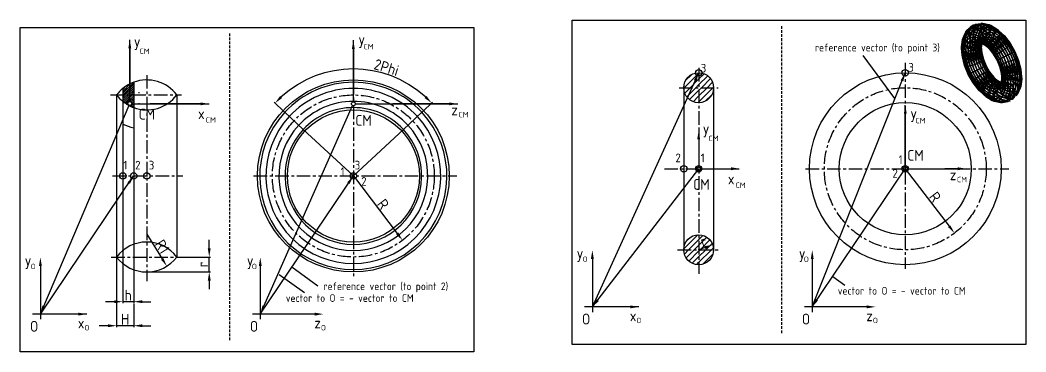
# Model space of a CAD drawing. Extents: x -2449 to 336, y 12 to 1145.
# Drawn here: x -2445 to -1514, y 838 to 1145 of the extents above; entities that cross this region are included whole.
import ezdxf

# ---------------------------------------------------------------- set-up
doc = ezdxf.new("R2010")
doc.units = 0
doc.header["$LTSCALE"] = 10
doc.linetypes.add('CENTER', pattern=[2, 1.25, -0.25, 0.25, -0.25])
doc.linetypes.add('HIDDEN', pattern=[0.375, 0.25, -0.125])
doc.layers.get('0').update_dxf_attribs({"linetype": 'CONTINUOUS'})
doc.layers.get('DEFPOINTS').update_dxf_attribs({"linetype": 'CONTINUOUS'})
for name, color, linetype in [('KOTE', 252, 'CONTINUOUS'), ('POZICIJA', 7, 'CONTINUOUS'), ('SIM', 252, 'CENTER'), ('SKRIVENO', 252, 'HIDDEN'), ('SRAF', 252, 'CONTINUOUS')]:
    doc.layers.add(name, color=color, linetype=linetype)
doc.styles.get("Standard").update_dxf_attribs({"font": 'isocp.shx'})
doc.dimstyles.new('ISO-25', dxfattribs={"dimtxt": 2.5, "dimasz": 2.5, "dimexe": 1.25, "dimexo": 0.625, "dimtad": 1, "dimtih": 1, "dimdec": 4, "dimtxsty": 'STANDARD', "dimcen": 2.5, "dimazin": 3, "dimtfac": 1, "dimtdec": 4, "dimtmove": 0, "dimatfit": 3, "dimtvp": 1, "dimtolj": 1, "dimtzin": 0})

# ---------------------------------------------------------------- blocks, each defined once
blk = doc.blocks.new('*D127')
at = {"color": 0, "linetype": 'BYBLOCK'}
blk.add_line((-1964.86, 1017.28), (-1924.22, 964.12), dxfattribs=at)
blk.add_solid([(-1923.16, 964.93), (-1925.28, 963.31), (-1919.36, 957.76)], dxfattribs=at)
at = {"layer": 'DEFPOINTS', "color": 0, "linetype": 'BYBLOCK'}
for p in [(-1964.86, 1017.28), (-1919.36, 957.76)]:
    blk.add_point(p, dxfattribs=at)
at = {"color": 7, "linetype": 'BYBLOCK', "insert": (-1937.34, 991.17), "char_height": 10, "attachment_point": 5, "rotation": 307.39653}
blk.add_mtext('\\A1;R', dxfattribs=at)
blk = doc.blocks.new('*D129')
at = {"color": 0, "linetype": 'BYBLOCK'}
for p, q in [((-2200.54, 1060.5), (-2210.06, 1069.35)), ((-2072.76, 1060.5), (-2063.25, 1069.35))]:
    blk.add_line(p, q, dxfattribs=at)
blk.add_arc((-2136.65, 1001.09), 98.98, 47.54908, 132.45092, dxfattribs=at)
for points in [[(-2202.53, 1073.18), (-2204.4, 1075.08), (-2209.14, 1068.49)], [(-2068.9, 1075.08), (-2070.78, 1073.18), (-2064.16, 1068.49)]]:
    blk.add_solid(points, dxfattribs=at)
at = {"layer": 'DEFPOINTS', "color": 0, "linetype": 'BYBLOCK'}
for p in [(-2163.43, 1096.39), (-2200.09, 1060.07), (-2073.22, 1060.07), (-2136.65, 1001.09)]:
    blk.add_point(p, dxfattribs=at)
at = {"color": 7, "linetype": 'BYBLOCK', "insert": (-2105.99, 1101.5), "char_height": 10, "attachment_point": 5, "rotation": 343.01477}
blk.add_mtext('\\A1;2Phi', dxfattribs=at)
blk = doc.blocks.new('*D137')
at = {"color": 0, "linetype": 'BYBLOCK'}
blk.add_line((-2480.24, 1007.57), (-2439.59, 954.4), dxfattribs=at)
blk.add_solid([(-2438.53, 955.21), (-2440.65, 953.59), (-2434.73, 948.05)], dxfattribs=at)
at = {"layer": 'DEFPOINTS', "color": 0, "linetype": 'BYBLOCK'}
for p in [(-2480.24, 1007.57), (-2434.73, 948.05)]:
    blk.add_point(p, dxfattribs=at)
at = {"color": 7, "linetype": 'BYBLOCK', "insert": (-2452.72, 981.45), "char_height": 10, "attachment_point": 5, "rotation": 307.39653}
blk.add_mtext('\\A1;R', dxfattribs=at)
blk = doc.blocks.new('*D125')
at = {"color": 0, "linetype": 'BYBLOCK'}
blk.add_line((-2671.47, 953.81), (-2657.12, 930.94), dxfattribs=at)
blk.add_solid([(-2655.99, 931.65), (-2658.25, 930.23), (-2652.87, 924.16)], dxfattribs=at)
at = {"layer": 'DEFPOINTS', "color": 0, "linetype": 'BYBLOCK'}
for p in [(-2671.47, 953.81), (-2652.87, 924.16)]:
    blk.add_point(p, dxfattribs=at)
at = {"color": 7, "linetype": 'BYBLOCK', "insert": (-2657.09, 942.18), "char_height": 10, "attachment_point": 5, "rotation": 302.10856}
blk.add_mtext('\\A1;R1', dxfattribs=at)
blk = doc.blocks.new('*D123')
at = {"color": 0, "linetype": 'BYBLOCK'}
for p, q in [((-2613.59, 940.65), (-2613.59, 948.65)), ((-2642.97, 932.65), (-2612.34, 932.65)), ((-2613.59, 918.81), (-2613.59, 932.65)), ((-2670.85, 918.81), (-2612.34, 918.81)), ((-2613.59, 910.81), (-2613.59, 902.81))]:
    blk.add_line(p, q, dxfattribs=at)
for points in [[(-2614.93, 940.65), (-2612.26, 940.65), (-2613.59, 932.65)], [(-2614.93, 910.81), (-2612.26, 910.81), (-2613.59, 918.81)]]:
    blk.add_solid(points, dxfattribs=at)
at = {"layer": 'DEFPOINTS', "color": 0, "linetype": 'BYBLOCK'}
for p in [(-2643.6, 932.65), (-2613.59, 932.65), (-2671.47, 918.81)]:
    blk.add_point(p, dxfattribs=at)
at = {"color": 7, "linetype": 'BYBLOCK', "insert": (-2619.59, 925.73), "char_height": 10, "attachment_point": 5, "rotation": 90}
blk.add_mtext('\\A1;r', dxfattribs=at)
blk = doc.blocks.new('*D124')
at = {"color": 0, "linetype": 'BYBLOCK'}
for p, q in [((-2699.35, 932.02), (-2699.35, 867.88)), ((-2683.53, 889.48), (-2683.53, 867.88)), ((-2707.35, 869.13), (-2715.35, 869.13)), ((-2683.53, 869.13), (-2699.35, 869.13)), ((-2675.53, 869.13), (-2667.53, 869.13))]:
    blk.add_line(p, q, dxfattribs=at)
for points in [[(-2707.35, 870.47), (-2707.35, 867.8), (-2699.35, 869.13)], [(-2675.53, 870.47), (-2675.53, 867.8), (-2683.53, 869.13)]]:
    blk.add_solid(points, dxfattribs=at)
at = {"layer": 'DEFPOINTS', "color": 0, "linetype": 'BYBLOCK'}
for p in [(-2699.35, 932.65), (-2683.53, 890.1), (-2699.35, 869.13)]:
    blk.add_point(p, dxfattribs=at)
at = {"color": 7, "linetype": 'BYBLOCK', "insert": (-2691.44, 875.13), "char_height": 10, "attachment_point": 5}
blk.add_mtext('\\A1;H', dxfattribs=at)
blk = doc.blocks.new('*D118')
at = {"color": 0, "linetype": 'BYBLOCK'}
for p, q in [((-2693.56, 1075.88), (-2693.56, 890.1)), ((-2683.53, 1070.17), (-2683.53, 890.1)), ((-2701.56, 891.35), (-2709.56, 891.35)), ((-2683.53, 891.35), (-2693.56, 891.35)), ((-2675.53, 891.35), (-2667.53, 891.35))]:
    blk.add_line(p, q, dxfattribs=at)
for points in [[(-2701.56, 892.68), (-2701.56, 890.02), (-2693.56, 891.35)], [(-2675.53, 892.68), (-2675.53, 890.02), (-2683.53, 891.35)]]:
    blk.add_solid(points, dxfattribs=at)
at = {"layer": 'DEFPOINTS', "color": 0, "linetype": 'BYBLOCK'}
for p in [(-2693.56, 1076.51), (-2683.53, 1070.8), (-2693.56, 891.35)]:
    blk.add_point(p, dxfattribs=at)
at = {"color": 7, "linetype": 'BYBLOCK', "insert": (-2688.55, 897.35), "char_height": 10, "attachment_point": 5}
blk.add_mtext('\\A1;h', dxfattribs=at)
blk = doc.blocks.new('*X152')
at = {"color": 0}
for p, q in [((-1825.81, 1085.7), (-1812.52, 1098.99)), ((-1812.52, 1098.99), (-1811.99, 1099.53)), ((-1812.52, 1093.69), (-1807.58, 1098.63)), ((-1824.86, 1091.96), (-1818.78, 1098.04)), ((-1820.51, 1085.7), (-1812.52, 1093.69)), ((-1812.52, 1088.39), (-1804.17, 1096.73)), ((-1809.9, 1085.7), (-1801.52, 1094.09)), ((-1804.6, 1085.7), (-1799.61, 1090.69)), ((-1826.34, 1085.17), (-1825.81, 1085.7)), ((-1825.44, 1080.77), (-1820.51, 1085.7)), ((-1823.55, 1077.35), (-1815.21, 1085.7)), ((-1820.91, 1074.7), (-1812.52, 1083.08)), ((-1815.21, 1085.7), (-1812.52, 1088.39)), ((-1812.52, 1072.48), (-1799.3, 1085.7)), ((-1812.52, 1077.78), (-1804.6, 1085.7)), ((-1812.52, 1083.08), (-1809.9, 1085.7)), ((-1799.3, 1085.7), (-1798.7, 1086.3)), ((-1817.5, 1072.79), (-1812.52, 1077.78)), ((-1813.12, 1071.88), (-1812.52, 1072.48)), ((-1806.4, 1073.29), (-1800.11, 1079.58)), ((-1826.33, 936.69), (-1813.32, 949.7)), ((-1821.83, 935.88), (-1812.52, 945.2)), ((-1812.52, 945.2), (-1808.57, 949.14)), ((-1812.52, 939.89), (-1804.95, 947.46)), ((-1811.23, 935.88), (-1802.11, 945)), ((-1805.92, 935.88), (-1800.01, 941.8)), ((-1825.78, 931.94), (-1821.83, 935.88)), ((-1824.1, 928.31), (-1816.53, 935.88)), ((-1821.63, 925.48), (-1812.52, 934.59)), ((-1816.53, 935.88), (-1812.52, 939.89)), ((-1812.52, 934.59), (-1811.23, 935.88)), ((-1812.52, 929.29), (-1805.92, 935.88)), ((-1812.52, 923.98), (-1800.62, 935.88)), ((-1808.58, 922.62), (-1799.26, 931.94)), ((-1800.62, 935.88), (-1798.8, 937.7)), ((-1818.43, 923.38), (-1812.52, 929.29)), ((-1814.33, 922.17), (-1812.52, 923.98))]:
    blk.add_line(p, q, dxfattribs=at)
blk = doc.blocks.new('*D153')
at = {"color": 0, "linetype": 'BYBLOCK'}
blk.add_line((-1812.52, 935.88), (-1807.02, 937.83), dxfattribs=at)
blk.add_solid([(-1807.46, 939.09), (-1806.57, 936.57), (-1799.47, 940.49)], dxfattribs=at)
at = {"layer": 'DEFPOINTS', "color": 0, "linetype": 'BYBLOCK'}
for p in [(-1799.47, 940.49), (-1812.52, 935.88)]:
    blk.add_point(p, dxfattribs=at)
at = {"color": 7, "linetype": 'BYBLOCK', "insert": (-1808, 943.85), "char_height": 10, "attachment_point": 5, "rotation": 19.4605}
blk.add_mtext('\\A1;r   ', dxfattribs=at)

msp = doc.modelspace()

# ---------------------------------------------------------------- linework, layer by layer
for p, q in [((-1934.21595, 1145.16702), (-1514.21595, 1145.16702)), ((-1934.21595, 845.16702), (-1934.21595, 1145.16702)), ((-1514.21595, 1145.16702), (-1514.21595, 845.16702)), ((-2445.0522, 838.47301), (-2445.0522, 1138.47301)), ((-2445.0522, 1138.47301), (-2025.0522, 1138.47301)), ((-2025.0522, 1138.47301), (-2025.0522, 838.47301)), ((-2025.0522, 838.47301), (-2445.0522, 838.47301)), ((-1514.21595, 845.16702), (-1934.21595, 845.16702))]:
    msp.add_line(p, q)
for radius in [86.61674, 80.90804, 68.93933, 63.23062]:
    msp.add_arc((-2136.65397, 1001.09227), radius, 42.91712398, 137.08287602)
at = {"layer": 'DEFPOINTS', "color": 0, "linetype": 'BYBLOCK'}
for p in [(-2166.65703, 1107.87241), (-1655.82078, 1114.56642), (-1689.25058, 1066.76707), (-2200.08683, 1060.07306), (-2073.22111, 1060.07306), (-1625.81772, 1007.78628), (-2136.65397, 1001.09227)]:
    msp.add_point(p, dxfattribs=at)
at = {"layer": 'KOTE'}
for p, q in [((-2343.55129, 1069.83228), (-2343.55129, 1127.10737)), ((-2136.65397, 1069.5075), (-2136.65397, 1126.58683)), ((-1915.45093, 880.06638), (-1817.05483, 1096.51387)), ((-1711.95618, 880.06638), (-1625.81772, 1096.54497)), ((-2355.76657, 1076.01596), (-2355.76657, 926.16859)), ((-2300.01559, 1076.01596), (-2300.01559, 926.16859)), ((-2341.83945, 1067.76513), (-2270.08947, 1067.76513)), ((-2134.9116, 1067.76513), (-2039.92621, 1067.76513)), ((-1625.81772, 1009.52865), (-1625.81772, 1066.60798)), ((-1915.45093, 880.06638), (-1817.05483, 1007.78628)), ((-1815.0954, 1007.77074), (-1779.49461, 1007.77074)), ((-1711.95618, 880.06638), (-1625.81772, 1007.78628)), ((-1624.07535, 1007.78628), (-1569.20071, 1007.78628)), ((-2426.28718, 873.37237), (-2340.14872, 1001.09227)), ((-2222.79243, 873.37237), (-2136.65397, 1001.09227))]:
    msp.add_line(p, q, dxfattribs=at)
at = {"layer": 'KOTE', "linetype": 'CONTINUOUS'}
for p, q in [((-2343.55129, 1119.10737), (-2343.55129, 1078.12981)), ((-2136.65397, 1118.58683), (-2136.65397, 1076.71755)), ((-2335.55129, 1078.12981), (-2334.55129, 1078.12981)), ((-2423.15867, 880.73528), (-2344.23266, 1066.4863)), ((-2335.55129, 1068.08991), (-2334.55129, 1068.08991)), ((-2323.72551, 1067.76513), (-2324.72551, 1067.76513)), ((-2278.08947, 1067.76513), (-2323.72551, 1067.76513)), ((-2219.55144, 880.68647), (-2137.35984, 1066.17215)), ((-2134.9116, 1067.76513), (-2128.65397, 1067.76513)), ((-2128.65397, 1067.76513), (-2127.65397, 1067.76513)), ((-2098.96259, 1067.76513), (-2099.96259, 1067.76513)), ((-2047.92621, 1067.76513), (-2098.96259, 1067.76513)), ((-1625.81772, 1058.60798), (-1625.81772, 1016.7387)), ((-1817.05483, 1043.70828), (-1817.05483, 1009.52865)), ((-1624.07535, 1007.78628), (-1617.81772, 1007.78628)), ((-1617.81772, 1007.78628), (-1616.81772, 1007.78628)), ((-1588.12634, 1007.78628), (-1589.12634, 1007.78628)), ((-1577.20071, 1007.78628), (-1588.12634, 1007.78628)), ((-1915.45093, 924.48105), (-1915.45093, 875.24664)), ((-1711.95618, 924.48105), (-1711.95618, 875.24664)), ((-2426.28718, 917.78704), (-2426.28718, 868.55263)), ((-2222.79243, 917.78704), (-2222.79243, 868.55263)), ((-1872.35326, 880.06638), (-1922.68693, 880.06638)), ((-1661.46521, 880.06638), (-1719.19218, 880.06638)), ((-2383.18951, 873.37237), (-2433.52318, 873.37237)), ((-2172.30146, 873.37237), (-2230.02843, 873.37237))]:
    msp.add_line(p, q, dxfattribs=at)
at = {"layer": 'KOTE'}
for radius in [88.75868, 61.08868]:
    msp.add_circle((-2136.65397, 1001.09227), radius, dxfattribs=at)
for centre, radius, start, end in [((-2327.89108, 1054.85096), 35, 37.20828501, 110.14871652), ((-2327.89108, 1054.85096), 35, 129.13184511, 142.79171499), ((-2327.89108, 1097.18096), 35, 217.20828501, 230.86815489), ((-2327.89108, 1097.18096), 35, 249.85128348, 322.79171499), ((-2136.65397, 1001.09227), 86.61674, 137.08287602, 42.91712398), ((-2136.65397, 1001.09227), 80.90804, 137.08287602, 42.91712398), ((-2136.65397, 1001.09227), 68.93933, 137.08287602, 42.91712398), ((-2136.65397, 1001.09227), 63.23062, 137.08287602, 42.91712398), ((-2327.89108, 905.00359), 35, 37.20828501, 142.79171499), ((-2327.89108, 947.33359), 35, 217.20828501, 322.79171499)]:
    msp.add_arc(centre, radius, start, end, dxfattribs=at)
at = {"layer": 'KOTE', "linetype": 'CONTINUOUS'}
for points in [[(-2344.88462, 1119.10737), (-2342.21795, 1119.10737), (-2343.55129, 1127.10737)], [(-2137.9873, 1118.58683), (-2135.32064, 1118.58683), (-2136.65397, 1126.58683)], [(-1821.49061, 1089.72405), (-1819.04873, 1088.65244), (-1817.05483, 1096.51387)], [(-1630.09826, 1089.65623), (-1627.6327, 1088.64031), (-1625.81772, 1096.54497)], [(-2278.08947, 1069.09847), (-2278.08947, 1066.4318), (-2270.08947, 1067.76513)], [(-2047.92621, 1069.09847), (-2047.92621, 1066.4318), (-2039.92621, 1067.76513)], [(-1627.15105, 1058.60798), (-1624.48439, 1058.60798), (-1625.81772, 1066.60798)], [(-1818.38817, 1035.0554), (-1815.7215, 1035.0554), (-1817.05483, 1043.0554)], [(-1787.06132, 1009.10407), (-1787.06132, 1006.4374), (-1779.06132, 1007.77074)], [(-1577.20071, 1009.11962), (-1577.20071, 1006.45295), (-1569.20071, 1007.78628)], [(-2345.60876, 995.28508), (-2343.41931, 993.76277), (-2339.94711, 1001.09227)], [(-2142.31562, 995.28508), (-2140.12617, 993.76277), (-2136.65397, 1001.09227)], [(-1916.78426, 924.48105), (-1914.1176, 924.48105), (-1915.45093, 932.48105)], [(-1713.28952, 924.48105), (-1710.62285, 924.48105), (-1711.95618, 932.48105)], [(-2427.62051, 917.78704), (-2424.95385, 917.78704), (-2426.28718, 925.78704)], [(-2224.12577, 917.78704), (-2221.4591, 917.78704), (-2222.79243, 925.78704)], [(-1909.383, 885.44764), (-1911.45627, 887.12474), (-1915.45093, 880.06638)], [(-1706.48061, 886.04934), (-1708.717, 887.5018), (-1711.95618, 880.06638)], [(-2421.93151, 880.21386), (-2424.38582, 881.2567), (-2426.28718, 873.37237)], [(-2218.33243, 880.1463), (-2220.77046, 881.22663), (-2222.79243, 873.37237)], [(-1880.35326, 881.39971), (-1880.35326, 878.73305), (-1872.35326, 880.06638)], [(-1661.46521, 881.39971), (-1661.46521, 878.73305), (-1653.46521, 880.06638)], [(-2391.18951, 874.7057), (-2391.18951, 872.03904), (-2383.18951, 873.37237)], [(-2172.30146, 874.7057), (-2172.30146, 872.03904), (-2164.30146, 873.37237)]]:
    msp.add_solid(points, dxfattribs=at)
at = {"layer": 'POZICIJA'}
for p, q in [((-1635.57765, 1072.76294), (-1664.6845, 1112.41907)), ((-2349.97983, 1082.00031), (-2349.97983, 1048.99334)), ((-2339.94711, 1087.70902), (-2339.94711, 1045.54398)), ((-1830.88983, 1082.67887), (-1830.88983, 932.8626)), ((-1803.21983, 1082.67887), (-1803.21983, 932.8626)), ((-2182.96025, 1044.14852), (-2200.08683, 1060.07306)), ((-2090.34769, 1044.14852), (-2073.22111, 1060.07306)), ((-2193.50985, 917.11823), (-2169.58972, 899.63114)), ((-2205.41637, 910.12629), (-2181.96951, 893.45968)), ((-1692.87989, 908.13863), (-1681.89344, 900.10685))]:
    msp.add_line(p, q, dxfattribs=at)
for centre, radius in [((-1817.05483, 1096.51387), 3.00913), ((-1625.81772, 1096.54497), 3.00913), ((-1817.05483, 1082.67887), 13.835), ((-1625.81772, 1007.78628), 88.75868), ((-1625.81772, 1007.78628), 61.08868), ((-1830.88983, 1007.78628), 3.00913), ((-1817.05483, 1007.78628), 3.00913), ((-1625.81772, 1007.78628), 3.00913), ((-2349.97983, 1001.09227), 3.00913), ((-2339.94711, 1001.09227), 3.00913), ((-2327.89108, 1001.09227), 3.00913), ((-2136.65397, 1001.09227), 3.00913), ((-1817.05483, 932.8626), 13.835)]:
    msp.add_circle(centre, radius, dxfattribs=at)
for centre, radius, start, end in [((-2327.89108, 1054.85096), 35, 110.14871652, 129.13184511), ((-2327.89108, 1097.18096), 35, 230.86815489, 249.85128348), ((-2327.89108, 1096.92496), 52.77644, 245.25791949, 256.79499846)]:
    msp.add_arc(centre, radius, start, end, dxfattribs=at)
at = {"layer": 'SIM'}
for p, q in [((-1817.05483, 1101.00699), (-1817.05483, 910.48717)), ((-1625.81772, 1105.68006), (-1625.81772, 915.1659)), ((-2327.89108, 1094.31298), (-2327.89108, 903.79316)), ((-2136.65397, 1093.79243), (-2136.65397, 1069.5075)), ((-1835.15944, 1082.67887), (-1799.01024, 1082.67887)), ((-2361.26548, 1076.01596), (-2295.61875, 1076.01596)), ((-2136.65397, 1066.02277), (-2136.65397, 908.47189)), ((-1625.81772, 1033.81358), (-1625.81772, 1009.52865)), ((-1848.81992, 1007.78628), (-1783.67669, 1007.78628)), ((-1718.16939, 1007.78628), (-1530.13197, 1007.78628)), ((-2359.65617, 1001.09227), (-2294.51294, 1001.09227)), ((-2229.00564, 1001.09227), (-2040.96822, 1001.09227)), ((-1836.64502, 932.8626), (-1798.51504, 932.8626)), ((-2360.74448, 926.16859), (-2295.09775, 926.16859))]:
    msp.add_line(p, q, dxfattribs=at)
for centre in [(-1625.81772, 1007.78628), (-2136.65397, 1001.09227)]:
    msp.add_circle(centre, 74.92368, dxfattribs=at)
at = {"layer": 'SKRIVENO'}
for p, q in [((-1740.4121, 1139.61784), (-1740.4121, 855.57278)), ((-2251.24835, 1132.92383), (-2251.24835, 848.87877))]:
    msp.add_line(p, q, dxfattribs=at)
at = {"layer": 'SRAF'}
for p, q in [((-2349.97983, 1077.57127), (-2339.94711, 1087.60398)), ((-2349.97983, 1079.33904), (-2342.80394, 1086.51492)), ((-2349.97983, 1081.1068), (-2346.753, 1084.33363)), ((-2349.76737, 1076.01596), (-2339.94711, 1085.83622)), ((-2347.9996, 1076.01596), (-2339.94711, 1084.06845)), ((-2346.23184, 1076.01596), (-2339.94711, 1082.30068)), ((-2344.46407, 1076.01596), (-2339.94711, 1080.53292)), ((-2349.97983, 1070.5002), (-2344.46407, 1076.01596)), ((-2349.97983, 1072.26797), (-2346.23184, 1076.01596)), ((-2349.97983, 1074.03573), (-2347.9996, 1076.01596)), ((-2349.25479, 1069.45747), (-2342.6963, 1076.01596)), ((-2348.24013, 1068.70437), (-2340.92854, 1076.01596)), ((-2347.19256, 1067.98416), (-2339.94711, 1075.22961)), ((-2343.57687, 1069.83209), (-2339.94711, 1073.46185)), ((-2342.6963, 1076.01596), (-2339.94711, 1078.76515)), ((-2342.31925, 1069.32195), (-2339.94711, 1071.69408)), ((-2340.92854, 1076.01596), (-2339.94711, 1076.99738)), ((-2346.11143, 1067.29753), (-2345.29347, 1068.11549)), ((-2344.99588, 1066.64531), (-2344.78333, 1066.85787)), ((-2343.84492, 1066.02851), (-2343.5257, 1066.34773)), ((-2342.65731, 1065.44835), (-2339.94711, 1068.15855)), ((-2341.80911, 1068.06432), (-2339.94711, 1069.92631)), ((-2341.4316, 1064.90629), (-2339.94711, 1066.39078)), ((-2340.16606, 1064.40406), (-2339.94711, 1064.62301)), ((-2136.65397, 1001.09227), (-2182.96025, 1044.14852)), ((-2136.65397, 1001.09227), (-2090.34769, 1044.14852))]:
    msp.add_line(p, q, dxfattribs=at)
at = {"layer": 'SRAF', "color": 0}
msp.add_line((-2349.97983, 1075.8035), (-2349.76737, 1076.01596), dxfattribs=at)
at = {"layer": 'SRAF'}
for centre in [(-2343.55129, 1068.08991), (-2136.65397, 1067.76513), (-1817.05483, 1007.78628), (-1625.81772, 1007.78628)]:
    msp.add_circle(centre, 1.74237, dxfattribs=at)

# ---------------------------------------------------------------- block references
at = {"layer": 'KOTE'}
msp.add_blockref('*X152', (-4.53614, -3.02141), dxfattribs=at)

# ---------------------------------------------------------------- texts
at = {"layer": 'POZICIJA'}
for s, height, p in [('y', 10, (-2339.74531, 1120.49773)), ('y', 10, (-2131.94452, 1122.38075)), ('CM', 5, (-2334.56243, 1113.90716)), ('CM', 5, (-2127.23281, 1118.14395)), ('reference vector (to point 3)', 7.1, (-1709.44834, 1116.23555)), ('3', 8, (-1815.06913, 1096.71435)), ('3', 8, (-1622.94484, 1097.5153)), ('CM', 10, (-2335.33887, 1053.21727)), ('z', 10, (-2045.98528, 1057.1696)), ('x', 10, (-2280.37783, 1053.65057)), ('CM', 5, (-2273.31027, 1050.35529)), ('CM', 10, (-2134.79354, 1047.47467)), ('CM', 5, (-2039.38889, 1055.28658)), ('y', 10, (-1621.10827, 1053.99102)), ('CM', 5, (-1616.39656, 1049.75423)), ('y', 10, (-1813.24885, 1039.90905)), ('CM', 5, (-1808.06598, 1033.31849)), ('CM', 10, (-1623.95729, 1015.20223)), ('1', 8, (-2349.42237, 1007.12016)), ('2', 8, (-2338.56838, 1007.12016)), ('3', 8, (-2325.90538, 1007.12016)), ('3', 8, (-2135.35747, 1007.12016)), ('2', 8, (-1838.50582, 1013.81417)), ('1', 8, (-1815.06913, 1013.81417)), ('1', 8, (-1632.0171, 1012.1602)), ('1', 8, (-2148.33451, 1001.01337)), ('2', 8, (-1637.68727, 999.50801)), ('2', 8, (-2129.32748, 992.05847)), ('CM', 10, (-1822.11671, 988.25366)), ('x', 10, (-1790.03057, 993.34695)), ('z', 10, (-1584.66847, 997.19075)), ('CM', 5, (-1578.07208, 995.30773)), ('CM', 5, (-1782.96301, 990.05167)), ('y', 10, (-1929.93128, 924.64898)), ('y', 10, (-1724.32038, 924.64898)), ('y', 10, (-2440.76753, 917.95497)), ('y', 10, (-2235.15663, 917.95497)), ('O', 5, (-1924.50428, 921.63664)), ('O', 5, (-1719.79518, 921.63664)), ('O', 5, (-2435.34053, 914.94263)), ('O', 5, (-2230.63143, 914.94263)), ('reference vector (to point 2)', 7.1, (-2164.33896, 895.55082)), ('vector to O = - vector to CM', 7.1229378, (-1688.32995, 891.35979)), ('vector to O = - vector to CM', 7.1229378, (-2199.1662, 884.66578)), ('O', 10, (-2435.93517, 857.10575)), ('x', 10, (-2391.6315, 860.11809)), ('O', 10, (-2232.44043, 857.10575)), ('z', 10, (-2172.74346, 860.11809)), ('O', 10, (-1925.09893, 863.79976)), ('x', 10, (-1880.79525, 866.8121)), ('O', 5, (-1874.76526, 865.00469)), ('O', 10, (-1721.60418, 863.79976)), ('z', 10, (-1661.90721, 866.8121)), ('O', 5, (-1655.87721, 865.00469)), ('O', 5, (-2385.60151, 858.31068)), ('O', 5, (-2166.71346, 858.31068))]:
    msp.add_text(s, height=height, dxfattribs=at).set_placement(p)

# ---------------------------------------------------------------- dimensions: what is measured, and where the dimension line sits
at = {"layer": 'KOTE'}
dim = msp.add_angular_dim_3p(base=(-2163.42966, 1096.38625), center=(-2136.65397, 1001.09227), p1=(-2073.22111, 1060.07306), p2=(-2200.08683, 1060.07306), text='2Phi', dimstyle='ISO-25', override={"dimtxt": 10, "dimasz": 8, "dimgap": 1, "dimtih": 0, "dimclrt": 7}, dxfattribs=at)
dim.commit()
dim.dimension.update_dxf_attribs({"geometry": '*D129', "text_midpoint": (-2105.98544, 1101.49712), "dimtype": 165})
for base, p1, p2, text, picture, middle in [((-2349.97983, 884.87471), (-2339.94711, 1064.3229), (-2349.97983, 1070.03161), 'h', '*D118', (-2344.96347, 884.87471)), ((-2355.76657, 862.65563), (-2339.94711, 883.62471), (-2355.76657, 926.16859), 'H', '*D124', (-2347.85684, 862.65563))]:
    dim = msp.add_linear_dim(base=base, p1=p1, p2=p2, text=text, dimstyle='ISO-25', override={"dimtxt": 10, "dimasz": 8, "dimgap": 1, "dimtih": 0, "dimclrt": 7}, dxfattribs=at)
    dim.commit()
    dim.dimension.update_dxf_attribs({"geometry": picture, "text_midpoint": middle, "insert": (343.58159, -6.47695)})
for center, mpoint, text, picture, middle, set_off in [((-1625.81772, 1007.78628), (-1580.31449, 948.26306), 'R', '*D127', (-1603.0661, 978.02467), (339.04546, -9.49836)), ((-2136.65397, 1001.09227), (-2091.15074, 941.56905), 'R', '*D137', (-2113.90235, 971.33066), (343.58159, -6.47695)), ((-2327.89108, 947.33359), (-2309.2877, 917.6871), 'R1', '*D125', (-2318.58939, 932.51035), (343.58159, -6.47695)), ((-1817.05483, 932.8626), (-1804.01021, 937.47183), 'r   ', '*D153', (-1810.53252, 935.16721), (-4.53614, -3.02141))]:
    dim = msp.add_radius_dim(center=center, mpoint=mpoint, text=text, dimstyle='ISO-25', override={"dimtxt": 10, "dimasz": 8, "dimgap": 1, "dimtih": 0, "dimclrt": 7}, dxfattribs=at)
    dim.commit()
    dim.dimension.update_dxf_attribs({"geometry": picture, "text_midpoint": middle, "insert": set_off})
dim = msp.add_linear_dim(base=(-2270.01208, 926.16859), p1=(-2327.89108, 912.33359), p2=(-2300.01559, 926.16859), angle=90, text='r', dimstyle='ISO-25', override={"dimtxt": 10, "dimasz": 8, "dimgap": 1, "dimtih": 0, "dimclrt": 7}, dxfattribs=at)
dim.commit()
dim.dimension.update_dxf_attribs({"geometry": '*D123', "text_midpoint": (-2270.01208, 919.25109), "insert": (343.58159, -6.47695)})

# ---------------------------------------------------------------- meshes
mesh = msp.add_polymesh((9, 9), dxfattribs=at)
for k, corner in enumerate([(-1569.63457, 1115.56801, 101.22228), (-1571.2927, 1114.5787, 102.64655), (-1572.45629, 1113.49535, 104.44352), (-1573.04606, 1112.39181, 106.49072), (-1573.0218, 1111.34326, 108.64865), (-1572.38517, 1110.42118, 110.77024), (-1571.17956, 1109.6884, 112.71091), (-1569.48712, 1109.19485, 114.33841), (-1567.4232, 1108.97417, 115.54183), (-1570.41392, 1124.16391, 106.5773), (-1572.06577, 1123.10541, 107.95847), (-1573.21098, 1121.81922, 109.62907), (-1573.77149, 1120.393, 111.47525), (-1573.7091, 1118.92394, 113.37121), (-1573.02808, 1117.51215, 115.18772), (-1571.77482, 1116.25384, 116.80101), (-1570.03474, 1115.23477, 118.10113), (-1567.92641, 1114.52439, 118.99947), (-1569.52494, 1131.49052, 113.55609), (-1571.18395, 1130.37305, 114.88109), (-1572.35013, 1128.91397, 116.38701), (-1572.94401, 1127.21272, 117.97122), (-1572.92512, 1125.38523, 119.52577), (-1572.29473, 1123.55604, 120.9447), (-1571.09583, 1121.84981, 122.13133), (-1569.41009, 1120.38282, 123.00479), (-1567.35242, 1119.25504, 123.50555), (-1567.02821, 1137.04855, 121.68308), (-1568.70732, 1135.88634, 122.94266), (-1569.93242, 1134.29611, 124.2568), (-1570.62002, 1132.38621, 125.53594), (-1570.72327, 1130.28682, 126.6929), (-1570.23512, 1128.14099, 127.64884), (-1569.18886, 1126.09496, 128.33862), (-1567.65576, 1124.28818, 128.71522), (-1565.74033, 1122.84376, 128.75299), (-1563.09388, 1140.45922, 130.4044), (-1564.80466, 1139.26956, 131.59379), (-1566.1226, 1137.59884, 132.70213), (-1566.95789, 1135.56091, 133.65388), (-1567.25361, 1133.29466, 134.38418), (-1566.9896, 1130.95453, 134.84327), (-1566.18386, 1128.69999, 134.99986), (-1564.8913, 1126.68469, 134.84327), (-1563.2, 1125.04596, 134.38418), (-1557.99007, 1141.4901, 139.12573), (-1559.74192, 1140.29215, 140.24492), (-1561.1803, 1138.5971, 141.14746), (-1562.20718, 1136.52047, 141.77182), (-1562.75259, 1134.20379, 142.07546), (-1562.77935, 1131.80493, 142.0377), (-1562.28564, 1129.48737, 141.6611), (-1561.3051, 1127.40904, 140.97132), (-1559.90457, 1125.71158, 140.01538), (-1552.06459, 1140.07094, 147.25271), (-1553.86414, 1138.88441, 148.30649), (-1555.44234, 1137.22285, 149.01725), (-1556.69166, 1135.1995, 149.33654), (-1557.52695, 1132.95225, 149.2426), (-1557.89128, 1130.63423, 148.74184), (-1557.75983, 1128.40343, 147.86838), (-1557.14156, 1126.41187, 146.68175), (-1556.0786, 1124.79526, 145.26282), (-1545.72126, 1136.29846, 154.23151), (-1547.57186, 1135.14229, 155.22912), (-1549.29976, 1133.56975, 155.77519), (-1550.78719, 1131.68801, 155.8325), (-1551.9328, 1129.62531, 155.39716), (-1552.65851, 1127.52222, 154.49882), (-1552.91487, 1125.52205, 153.1987), (-1552.68441, 1123.76112, 151.58541), (-1551.98283, 1122.35943, 149.7689), (-1539.39236, 1130.42973, 159.58653), (-1541.2939, 1129.3208, 160.54104), (-1543.17114, 1127.88675, 160.96074), (-1544.89616, 1126.22532, 160.81704), (-1546.35138, 1124.44972, 160.11972), (-1547.43765, 1122.68097, 158.9163), (-1548.08094, 1121.0396, 157.2888), (-1548.2374, 1119.63746, 155.34813), (-1547.89637, 1118.57011, 153.22653)]):
    mesh.set_mesh_vertex(divmod(k, 9), corner)
mesh = msp.add_polymesh((9, 8), dxfattribs=at)
for k, corner in enumerate([(-1555.05015, 1115.05458, 107.58227), (-1555.68677, 1115.97666, 105.46068), (-1556.89239, 1116.70945, 103.52), (-1558.58482, 1117.20299, 101.8925), (-1560.64874, 1117.42367, 100.68909), (-1562.9435, 1117.35644, 99.99177), (-1565.3127, 1117.00588, 99.84806), (-1567.5949, 1116.39588, 100.26777), (-1555.55336, 1120.60479, 111.03991), (-1556.23439, 1122.01658, 109.22339), (-1557.48764, 1123.27489, 107.6101), (-1559.22773, 1124.29396, 106.30999), (-1561.33605, 1125.00434, 105.41165), (-1563.66893, 1125.35763, 104.9763), (-1566.06739, 1125.32975, 105.03361), (-1568.36798, 1124.92259, 105.57968), (-1554.97936, 1125.33545, 115.54598), (-1555.60974, 1127.16463, 114.12705), (-1556.80865, 1128.87086, 112.94042), (-1558.49439, 1130.33785, 112.06696), (-1560.55206, 1131.46563, 111.5662), (-1562.84145, 1132.17735, 111.47227), (-1565.20655, 1132.4245, 111.79156), (-1567.48616, 1132.19023, 112.50231), (-1553.36727, 1128.92416, 120.79342), (-1553.85541, 1131.06999, 119.83748), (-1554.90168, 1133.11601, 119.14771), (-1556.43478, 1134.9228, 118.7711), (-1558.35021, 1136.36722, 118.73334), (-1560.51746, 1137.35084, 119.03698), (-1562.78883, 1137.80663, 119.66135), (-1565.00953, 1137.70352, 120.56388), (-1550.82695, 1131.12637, 126.42462), (-1551.09095, 1133.4665, 125.96553), (-1551.89669, 1135.72104, 125.80895), (-1553.18925, 1137.73634, 125.96553), (-1554.88055, 1139.37507, 126.42462), (-1556.85533, 1140.52554, 127.15492), (-1558.97901, 1141.10936, 128.10667), (-1561.10686, 1141.08674, 129.21501), (-1547.53151, 1131.79199, 132.05582), (-1547.50475, 1134.19085, 132.09358), (-1547.99846, 1136.50841, 132.47019), (-1548.979, 1138.58674, 133.15996), (-1550.37953, 1140.2842, 134.1159), (-1552.10463, 1141.4851, 135.27287), (-1554.03671, 1142.10762, 136.552), (-1556.04413, 1142.10933, 137.86614), (-1543.70554, 1130.87566, 137.30326), (-1543.34121, 1133.19368, 137.80402), (-1543.47266, 1135.42448, 138.67747), (-1544.09093, 1137.41604, 139.8641), (-1545.15389, 1139.03265, 141.28304), (-1546.5891, 1140.16413, 142.83758), (-1548.29876, 1140.73337, 144.42179), (-1550.16635, 1140.70159, 145.92771), (-1539.60977, 1128.43984, 141.80934), (-1538.88406, 1130.54293, 142.70768), (-1538.6277, 1132.5431, 144.00779), (-1538.85816, 1134.30403, 145.62108), (-1539.55975, 1135.70572, 147.4376), (-1540.68463, 1136.65264, 149.33355), (-1542.15617, 1137.08028, 151.17974), (-1543.87407, 1136.95947, 152.85034), (-1535.52332, 1124.65052, 145.26697), (-1534.43705, 1126.41927, 146.47039), (-1533.79376, 1128.06064, 148.09789), (-1533.6373, 1129.46278, 150.03856), (-1533.97833, 1130.53013, 152.16015), (-1534.7936, 1131.18995, 154.31808), (-1536.02756, 1131.39728, 156.36529), (-1537.59611, 1131.13798, 158.16226)]):
    mesh.set_mesh_vertex(divmod(k, 8), corner)
mesh = msp.add_polymesh((9, 9), dxfattribs=at)
for k, corner in enumerate([(-1567.4232, 1108.97417, 115.54183), (-1565.12845, 1109.04141, 116.23915), (-1562.75924, 1109.39197, 116.38286), (-1560.47704, 1110.00197, 115.96315), (-1558.43738, 1110.82983, 115.00864), (-1556.77925, 1111.81915, 113.58437), (-1555.61565, 1112.90249, 111.7874), (-1555.02589, 1114.00604, 109.7402), (-1555.05015, 1115.05458, 107.58227), (-1567.92641, 1114.52439, 118.99947), (-1565.59353, 1114.1711, 119.43481), (-1563.19507, 1114.19898, 119.3775), (-1560.89448, 1114.60614, 118.83143), (-1558.84854, 1115.36482, 117.83382), (-1557.19669, 1116.42332, 116.45265), (-1556.05148, 1117.7095, 114.78204), (-1555.49097, 1119.13573, 112.93586), (-1555.55336, 1120.60479, 111.03991), (-1567.35242, 1119.25504, 123.50555), (-1565.06302, 1118.54333, 123.59948), (-1562.69793, 1118.29618, 123.28019), (-1560.41832, 1118.53044, 122.56944), (-1558.37954, 1119.23015, 121.51566), (-1556.72053, 1120.34762, 120.19066), (-1555.55435, 1121.8067, 118.68474), (-1554.96047, 1123.50796, 117.10053), (-1554.97936, 1125.33545, 115.54598), (-1565.74033, 1122.84376, 128.75299), (-1563.57308, 1121.86013, 128.44934), (-1561.30171, 1121.40435, 127.82498), (-1559.08101, 1121.50745, 126.92244), (-1557.06233, 1122.16243, 125.80325), (-1555.38322, 1123.32463, 124.54366), (-1554.15812, 1124.91487, 123.22952), (-1553.47052, 1126.82477, 121.95039), (-1553.36727, 1128.92416, 120.79342), (-1563.2, 1125.04596, 134.38418), (-1561.22523, 1123.89549, 133.65388), (-1559.10155, 1123.31167, 132.70213), (-1556.97369, 1123.33429, 131.59379), (-1554.98667, 1123.96181, 130.4044), (-1553.2759, 1125.15147, 129.21501), (-1551.95796, 1126.82219, 128.10667), (-1551.12267, 1128.86012, 127.15492), (-1550.82695, 1131.12637, 126.42462), (-1559.90457, 1125.71158, 140.01538), (-1558.17948, 1124.51068, 138.85842), (-1556.24739, 1123.88816, 137.57928), (-1554.23997, 1123.88645, 136.26514), (-1552.29403, 1124.50568, 135.00556), (-1550.54218, 1125.70364, 133.88636), (-1549.1038, 1127.39868, 132.98383), (-1548.07692, 1129.47531, 132.35946), (-1547.53151, 1131.79199, 132.05582), (-1556.0786, 1124.79526, 145.26282), (-1554.64339, 1123.66378, 143.70828), (-1552.93373, 1123.09453, 142.12407), (-1551.06614, 1123.12632, 140.61815), (-1549.1679, 1123.75697, 139.29315), (-1547.36835, 1124.9435, 138.23937), (-1545.79015, 1126.60506, 137.52861), (-1544.54083, 1128.62841, 137.20932), (-1543.70554, 1130.87566, 137.30326), (-1551.98283, 1122.35943, 149.7689), (-1550.85794, 1121.41251, 147.87294), (-1549.3864, 1120.98488, 146.02676), (-1547.6685, 1121.10569, 144.35616), (-1545.82131, 1121.7667, 142.97499), (-1543.97071, 1122.92287, 141.97738), (-1542.24282, 1124.4954, 141.4313), (-1540.75538, 1126.37714, 141.37399), (-1539.60977, 1128.43984, 141.80934), (-1547.89637, 1118.57011, 153.22653), (-1547.0811, 1117.91029, 151.06861), (-1545.84715, 1117.70296, 149.0214), (-1544.27859, 1117.96226, 147.22443), (-1542.48234, 1118.67051, 145.80016), (-1540.5808, 1119.77944, 144.84565), (-1538.70356, 1121.21349, 144.42595), (-1536.97855, 1122.87492, 144.56965), (-1535.52332, 1124.65052, 145.26697)]):
    mesh.set_mesh_vertex(divmod(k, 9), corner)
mesh = msp.add_polymesh((8, 9), dxfattribs=at)
for k, corner in enumerate([(-1539.39236, 1130.42973, 159.58653), (-1541.2939, 1129.3208, 160.54104), (-1543.17114, 1127.88675, 160.96074), (-1544.89616, 1126.22532, 160.81704), (-1546.35138, 1124.44972, 160.11972), (-1547.43765, 1122.68097, 158.9163), (-1548.08094, 1121.0396, 157.2888), (-1548.2374, 1119.63746, 155.34813), (-1547.89637, 1118.57011, 153.22653), (-1533.5092, 1122.86471, 162.95283), (-1535.45809, 1121.81667, 163.88025), (-1537.47416, 1120.56114, 164.22052), (-1539.42002, 1119.18369, 163.95045), (-1541.16306, 1117.77818, 163.08844), (-1542.58449, 1116.44041, 161.69325), (-1543.58745, 1115.26153, 159.85994), (-1544.10359, 1114.32189, 157.71347), (-1544.09773, 1113.68552, 155.40009), (-1528.4727, 1114.11894, 164.10102), (-1530.46213, 1113.14129, 165.01919), (-1532.59705, 1112.09214, 165.33236), (-1534.73197, 1111.04299, 165.01919), (-1536.7214, 1110.06534, 164.10102), (-1538.42976, 1109.22581, 162.64041), (-1539.74064, 1108.58162, 160.73691), (-1540.56469, 1108.17666, 158.52024), (-1540.84575, 1108.03854, 156.14146), (-1524.62609, 1104.78843, 162.95283), (-1526.64648, 1103.88588, 163.88025), (-1528.87218, 1103.05691, 164.22052), (-1531.15149, 1102.35801, 163.95045), (-1533.32911, 1101.83682, 163.08844), (-1535.25661, 1101.52885, 161.69325), (-1536.80265, 1101.45509, 159.85994), (-1537.86186, 1101.62057, 157.71347), (-1538.36207, 1102.014, 155.40009), (-1522.23152, 1095.50904, 159.58653), (-1524.27119, 1094.68117, 160.54104), (-1526.55339, 1094.07118, 160.96074), (-1528.92259, 1093.72061, 160.81704), (-1531.21735, 1093.65338, 160.11972), (-1533.28127, 1093.87406, 158.9163), (-1534.9737, 1094.36761, 157.2888), (-1536.17932, 1095.10039, 155.34813), (-1536.81594, 1096.02247, 153.22653), (-1521.45217, 1086.91314, 154.23151), (-1523.49811, 1086.15446, 155.22912), (-1525.7987, 1085.7473, 155.77519), (-1528.19716, 1085.71942, 155.8325), (-1530.53004, 1086.07271, 155.39716), (-1532.63836, 1086.7831, 154.49882), (-1534.37845, 1087.80216, 153.1987), (-1535.6317, 1089.06047, 151.58541), (-1536.31273, 1090.47226, 149.7689), (-1522.34115, 1079.58653, 147.25271), (-1524.37993, 1078.88682, 148.30649), (-1526.65954, 1078.65256, 149.01725), (-1529.02464, 1078.8997, 149.33654), (-1531.31403, 1079.61142, 149.2426), (-1533.3717, 1080.7392, 148.74184), (-1535.05744, 1082.20619, 147.86838), (-1536.25635, 1083.91242, 146.68175), (-1536.88673, 1085.7416, 145.26282), (-1524.83788, 1074.0285, 139.12573), (-1526.85657, 1073.37353, 140.24492), (-1529.07726, 1073.27042, 141.14746), (-1531.34863, 1073.72621, 141.77182), (-1533.51588, 1074.70983, 142.07546), (-1535.43132, 1076.15425, 142.0377), (-1536.96441, 1077.96104, 141.6611), (-1538.01068, 1080.00706, 140.97132), (-1538.49882, 1082.15289, 140.01538)]):
    mesh.set_mesh_vertex(divmod(k, 9), corner)
mesh = msp.add_polymesh((8, 8), dxfattribs=at)
for k, corner in enumerate([(-1535.52332, 1124.65052, 145.26697), (-1534.43705, 1126.41927, 146.47039), (-1533.79376, 1128.06064, 148.09789), (-1533.6373, 1129.46278, 150.03856), (-1533.97833, 1130.53013, 152.16015), (-1534.7936, 1131.18995, 154.31808), (-1536.02756, 1131.39728, 156.36529), (-1537.59611, 1131.13798, 158.16226), (-1531.72467, 1119.76592, 147.44053), (-1530.30324, 1121.1037, 148.83573), (-1529.30028, 1122.28258, 150.66903), (-1528.78414, 1123.22222, 152.81551), (-1528.79, 1123.85859, 155.12888), (-1529.31746, 1124.14832, 157.45149), (-1530.33057, 1124.07166, 159.62506), (-1531.7603, 1123.63385, 161.50147), (-1528.4727, 1114.11894, 148.1819), (-1526.76434, 1114.95847, 149.6425), (-1525.45346, 1115.60267, 151.546), (-1524.62941, 1116.00762, 153.76267), (-1524.34835, 1116.14575, 156.14146), (-1524.62941, 1116.00762, 158.52024), (-1525.45346, 1115.60267, 160.73691), (-1526.76434, 1114.95847, 162.64041), (-1525.98902, 1108.09441, 147.44053), (-1524.06151, 1108.40238, 148.83573), (-1522.51548, 1108.47614, 150.66903), (-1521.45626, 1108.31066, 152.81551), (-1520.95605, 1107.91723, 155.12888), (-1521.04894, 1107.32264, 157.45149), (-1521.72859, 1106.56743, 159.62506), (-1522.94869, 1105.70306, 161.50147), (-1524.44289, 1102.10288, 145.26697), (-1522.37897, 1101.8822, 146.47039), (-1520.68653, 1101.38865, 148.09789), (-1519.48092, 1100.65587, 150.03856), (-1518.84429, 1099.73379, 152.16015), (-1518.82004, 1098.68525, 154.31808), (-1519.4098, 1097.5817, 156.36529), (-1520.57339, 1096.49835, 158.16226), (-1523.93968, 1096.55266, 141.80934), (-1521.83135, 1095.84228, 142.70768), (-1520.09127, 1094.82321, 144.00779), (-1518.83801, 1093.56491, 145.62108), (-1518.15699, 1092.15312, 147.4376), (-1518.0946, 1090.68405, 149.33355), (-1518.65511, 1089.25783, 151.17974), (-1519.80032, 1087.97164, 152.85034), (-1524.51367, 1091.82201, 137.30326), (-1522.456, 1090.69423, 137.80402), (-1520.77026, 1089.22724, 138.67747), (-1519.57136, 1087.52101, 139.8641), (-1518.94097, 1085.69182, 141.28304), (-1518.92208, 1083.86433, 142.83758), (-1519.51596, 1082.16308, 144.42179), (-1520.68214, 1080.704, 145.92771), (-1526.12576, 1088.2333, 132.05582), (-1524.21033, 1086.78887, 132.09358), (-1522.67723, 1084.98209, 132.47019), (-1521.63097, 1082.93606, 133.15996), (-1521.14282, 1080.79024, 134.1159), (-1521.24607, 1078.69084, 135.27287), (-1521.93367, 1076.78095, 136.552), (-1523.15877, 1075.19071, 137.86614)]):
    mesh.set_mesh_vertex(divmod(k, 8), corner)
mesh = msp.add_polymesh((9, 8), dxfattribs=at)
for k, corner in enumerate([(-1528.66609, 1086.03109, 126.42462), (-1526.97479, 1084.39236, 125.96553), (-1525.68223, 1082.37706, 125.80895), (-1524.87649, 1080.12252, 125.96553), (-1524.61248, 1077.78239, 126.42462), (-1524.9082, 1075.51614, 127.15492), (-1525.74349, 1073.47821, 128.10667), (-1527.06144, 1071.80749, 129.21501), (-1531.96152, 1085.36547, 120.79342), (-1530.56099, 1083.66801, 119.83748), (-1529.58045, 1081.58969, 119.14771), (-1529.08674, 1079.27212, 118.7711), (-1529.1135, 1076.87326, 118.73334), (-1529.65891, 1074.55658, 119.03698), (-1530.68579, 1072.47995, 119.66135), (-1532.12417, 1070.78491, 120.56388), (-1535.78749, 1086.28179, 115.54598), (-1534.72453, 1084.66519, 114.12705), (-1534.10626, 1082.67362, 112.94042), (-1533.97481, 1080.44282, 112.06696), (-1534.33914, 1078.12481, 111.5662), (-1535.17443, 1075.87755, 111.47227), (-1536.42375, 1073.8542, 111.79156), (-1538.00195, 1072.19264, 112.50231), (-1539.88326, 1088.71762, 111.03991), (-1539.18168, 1087.31593, 109.22339), (-1538.95122, 1085.555, 107.6101), (-1539.20758, 1083.55483, 106.30999), (-1539.93329, 1081.45174, 105.41165), (-1541.0789, 1079.38904, 104.9763), (-1542.56633, 1077.5073, 105.03361), (-1544.29423, 1075.93476, 105.57968), (-1543.96972, 1092.50694, 107.58227), (-1543.62869, 1091.43959, 105.46068), (-1543.78515, 1090.03746, 103.52), (-1544.42844, 1088.39608, 101.8925), (-1545.51471, 1086.62733, 100.68909), (-1546.96993, 1084.85173, 99.99177), (-1548.69495, 1083.1903, 99.84806), (-1550.57219, 1081.75625, 100.26777), (-1547.76836, 1097.39153, 105.40871), (-1547.7625, 1096.75516, 103.09534), (-1548.27864, 1095.81552, 100.94886), (-1549.2816, 1094.63665, 99.11556), (-1550.70303, 1093.29887, 97.72036), (-1552.44607, 1091.89337, 96.85836), (-1554.39193, 1090.51591, 96.58829), (-1556.408, 1089.26038, 96.92855), (-1551.02034, 1103.03851, 104.66735), (-1551.3014, 1102.90039, 102.28857), (-1552.12545, 1102.49543, 100.07189), (-1553.43633, 1101.85124, 98.16839), (-1555.14469, 1101.01171, 96.70779), (-1557.13412, 1100.03406, 95.78961), (-1559.26904, 1098.98491, 95.47644), (-1561.40396, 1097.93576, 95.78961), (-1553.50402, 1109.06305, 105.40871), (-1554.00423, 1109.45648, 103.09534), (-1555.06344, 1109.62196, 100.94886), (-1556.60948, 1109.5482, 99.11556), (-1558.53698, 1109.24023, 97.72036), (-1560.7146, 1108.71904, 96.85836), (-1562.99391, 1108.02014, 96.58829), (-1565.21961, 1107.19117, 96.92855), (-1555.05015, 1115.05458, 107.58227), (-1555.68677, 1115.97666, 105.46068), (-1556.89239, 1116.70945, 103.52), (-1558.58482, 1117.20299, 101.8925), (-1560.64874, 1117.42367, 100.68909), (-1562.9435, 1117.35644, 99.99177), (-1565.3127, 1117.00588, 99.84806), (-1567.5949, 1116.39588, 100.26777)]):
    mesh.set_mesh_vertex(divmod(k, 8), corner)
mesh = msp.add_polymesh((8, 9), dxfattribs=at)
for k, corner in enumerate([(-1547.89637, 1118.57011, 153.22653), (-1547.0811, 1117.91029, 151.06861), (-1545.84715, 1117.70296, 149.0214), (-1544.27859, 1117.96226, 147.22443), (-1542.48234, 1118.67051, 145.80016), (-1540.5808, 1119.77944, 144.84565), (-1538.70356, 1121.21349, 144.42595), (-1536.97855, 1122.87492, 144.56965), (-1535.52332, 1124.65052, 145.26697), (-1544.09773, 1113.68552, 155.40009), (-1543.57027, 1113.39579, 153.07748), (-1542.55716, 1113.47244, 150.90391), (-1541.12743, 1113.91025, 149.02751), (-1539.37853, 1114.67939, 147.57614), (-1537.42964, 1115.72743, 146.64872), (-1535.41357, 1116.98296, 146.30846), (-1533.46771, 1118.36042, 146.57853), (-1531.72467, 1119.76592, 147.44053), (-1540.84575, 1108.03854, 156.14146), (-1540.56469, 1108.17666, 153.76267), (-1539.74064, 1108.58162, 151.546), (-1538.42976, 1109.22581, 149.6425), (-1536.7214, 1110.06534, 148.1819), (-1534.73197, 1111.04299, 147.26372), (-1532.59705, 1112.09214, 146.95055), (-1530.46213, 1113.14129, 147.26372), (-1528.4727, 1114.11894, 148.1819), (-1538.36207, 1102.014, 155.40009), (-1538.26919, 1102.60859, 153.07748), (-1537.58953, 1103.3638, 150.90391), (-1536.36943, 1104.22817, 149.02751), (-1534.69203, 1105.1428, 147.57614), (-1532.67164, 1106.04535, 146.64872), (-1530.44595, 1106.87432, 146.30846), (-1528.16663, 1107.57322, 146.57853), (-1525.98902, 1108.09441, 147.44053), (-1536.81594, 1096.02247, 153.22653), (-1536.8402, 1097.07101, 151.06861), (-1536.25044, 1098.17456, 149.0214), (-1535.08684, 1099.2579, 147.22443), (-1533.42871, 1100.24722, 145.80016), (-1531.38905, 1101.07508, 144.84565), (-1529.10685, 1101.68508, 144.42595), (-1526.73764, 1102.03564, 144.56965), (-1524.44289, 1102.10288, 145.26697), (-1536.31273, 1090.47226, 149.7689), (-1536.37512, 1091.94132, 147.87294), (-1535.81461, 1093.36755, 146.02676), (-1534.6694, 1094.65373, 144.35616), (-1533.01755, 1095.71224, 142.97499), (-1530.97161, 1096.47092, 141.97738), (-1528.67102, 1096.87807, 141.4313), (-1526.27256, 1096.90595, 141.37399), (-1523.93968, 1096.55266, 141.80934), (-1536.88673, 1085.7416, 145.26282), (-1536.90562, 1087.56909, 143.70828), (-1536.31174, 1089.27035, 142.12407), (-1535.14556, 1090.72943, 140.61815), (-1533.48655, 1091.8469, 139.29315), (-1531.44777, 1092.54661, 138.23937), (-1529.16816, 1092.78087, 137.52861), (-1526.80307, 1092.53372, 137.20932), (-1524.51367, 1091.82201, 137.30326), (-1538.49882, 1082.15289, 140.01538), (-1538.39557, 1084.25229, 138.85842), (-1537.70797, 1086.16218, 137.57928), (-1536.48287, 1087.75242, 136.26514), (-1534.80376, 1088.91462, 135.00556), (-1532.78508, 1089.5696, 133.88636), (-1530.56438, 1089.6727, 132.98383), (-1528.29301, 1089.21692, 132.35946), (-1526.12576, 1088.2333, 132.05582)]):
    mesh.set_mesh_vertex(divmod(k, 9), corner)
mesh = msp.add_polymesh((9, 9), dxfattribs=at)
for k, corner in enumerate([(-1528.77221, 1070.61783, 130.4044), (-1530.75923, 1069.99031, 131.59379), (-1532.88708, 1069.96769, 132.70213), (-1535.01076, 1070.55151, 133.65388), (-1536.98554, 1071.70198, 134.38418), (-1538.67684, 1073.34071, 134.84327), (-1539.9694, 1075.35601, 134.99986), (-1540.77514, 1077.61055, 134.84327), (-1541.03914, 1079.95068, 134.38418), (-1533.87602, 1069.58695, 121.68308), (-1535.82196, 1068.96773, 122.94266), (-1537.82938, 1068.96943, 124.2568), (-1539.76146, 1069.59195, 125.53594), (-1541.48656, 1070.79285, 126.6929), (-1542.88709, 1072.49031, 127.64884), (-1543.86763, 1074.56864, 128.33862), (-1544.36134, 1076.8862, 128.71522), (-1544.33458, 1079.28506, 128.75299), (-1539.8015, 1071.00611, 113.55609), (-1541.69974, 1070.37546, 114.88109), (-1543.56733, 1070.34368, 116.38701), (-1545.27699, 1070.91292, 117.97122), (-1546.7122, 1072.0444, 119.52577), (-1547.77516, 1073.66101, 120.9447), (-1548.39343, 1075.65257, 122.13133), (-1548.52488, 1077.88337, 123.00479), (-1548.16055, 1080.20139, 123.50555), (-1546.14483, 1074.77859, 106.5773), (-1547.99202, 1074.11758, 107.95847), (-1549.70992, 1073.99678, 109.62907), (-1551.18146, 1074.42441, 111.47525), (-1552.30634, 1075.37133, 113.37121), (-1553.00793, 1076.77302, 115.18772), (-1553.23839, 1078.53395, 116.80101), (-1552.98203, 1080.53412, 118.10113), (-1552.25632, 1082.63721, 118.99947), (-1552.47373, 1080.64732, 101.22228), (-1554.26998, 1079.93907, 102.64655), (-1555.83853, 1079.67978, 104.44352), (-1557.07249, 1079.8871, 106.49072), (-1557.88776, 1080.54692, 108.64865), (-1558.22879, 1081.61427, 110.77024), (-1558.07233, 1083.01641, 112.71091), (-1557.42904, 1084.65778, 114.33841), (-1556.34277, 1086.42654, 115.54183), (-1558.35689, 1088.21234, 97.85597), (-1560.10579, 1087.4432, 99.30734), (-1561.53552, 1087.00539, 101.18374), (-1562.54863, 1086.92874, 103.35731), (-1563.07609, 1087.21847, 105.67992), (-1563.08195, 1087.85483, 107.99329), (-1562.56581, 1088.79448, 110.13977), (-1561.56285, 1089.97335, 111.97308), (-1560.14142, 1091.31113, 113.36827), (-1563.39339, 1096.95811, 96.70779), (-1565.10175, 1096.11858, 98.16839), (-1566.41263, 1095.47439, 100.07189), (-1567.23668, 1095.06943, 102.28857), (-1567.51774, 1094.93131, 104.66735), (-1567.23668, 1095.06943, 107.04613), (-1566.41263, 1095.47439, 109.2628), (-1565.10175, 1096.11858, 111.1663), (-1563.39339, 1096.95811, 112.62691), (-1567.24, 1106.28862, 97.85597), (-1568.9174, 1105.37399, 99.30734), (-1570.1375, 1104.50962, 101.18374), (-1570.81715, 1103.75441, 103.35731), (-1570.91004, 1103.15982, 105.67992), (-1570.40983, 1102.76639, 107.99329), (-1569.35062, 1102.60091, 110.13977), (-1567.80458, 1102.67467, 111.97308), (-1565.87707, 1102.98264, 113.36827), (-1569.63457, 1115.56801, 101.22228), (-1571.2927, 1114.5787, 102.64655), (-1572.45629, 1113.49535, 104.44352), (-1573.04606, 1112.39181, 106.49072), (-1573.0218, 1111.34326, 108.64865), (-1572.38517, 1110.42118, 110.77024), (-1571.17956, 1109.6884, 112.71091), (-1569.48712, 1109.19485, 114.33841), (-1567.4232, 1108.97417, 115.54183)]):
    mesh.set_mesh_vertex(divmod(k, 9), corner)
mesh = msp.add_polymesh((9, 9), dxfattribs=at)
for k, corner in enumerate([(-1541.03914, 1079.95068, 134.38418), (-1540.74342, 1082.21693, 133.65388), (-1539.90813, 1084.25486, 132.70213), (-1538.59019, 1085.92558, 131.59379), (-1536.87942, 1087.11524, 130.4044), (-1534.8924, 1087.74276, 129.21501), (-1532.76454, 1087.76538, 128.10667), (-1530.64086, 1087.18157, 127.15492), (-1528.66609, 1086.03109, 126.42462), (-1544.33458, 1079.28506, 128.75299), (-1543.78917, 1081.60175, 128.44934), (-1542.76229, 1083.67837, 127.82498), (-1541.32391, 1085.37342, 126.92244), (-1539.57206, 1086.57137, 125.80325), (-1537.62612, 1087.1906, 124.54366), (-1535.6187, 1087.18889, 123.22952), (-1533.68662, 1086.56638, 121.95039), (-1531.96152, 1085.36547, 120.79342), (-1548.16055, 1080.20139, 123.50555), (-1547.32526, 1082.44864, 123.59948), (-1546.07594, 1084.47199, 123.28019), (-1544.49774, 1086.13355, 122.56944), (-1542.69819, 1087.32008, 121.51566), (-1540.79995, 1087.95073, 120.19066), (-1538.93236, 1087.98252, 118.68474), (-1537.2227, 1087.41327, 117.10053), (-1535.78749, 1086.28179, 115.54598), (-1552.25632, 1082.63721, 118.99947), (-1551.11071, 1084.69991, 119.43481), (-1549.62327, 1086.58165, 119.3775), (-1547.89538, 1088.15418, 118.83143), (-1546.04478, 1089.31035, 117.83382), (-1544.19759, 1089.97137, 116.45265), (-1542.47969, 1090.09217, 114.78204), (-1541.00815, 1089.66454, 112.93586), (-1539.88326, 1088.71762, 111.03991), (-1556.34277, 1086.42654, 115.54183), (-1554.88754, 1088.20213, 116.23915), (-1553.16253, 1089.86357, 116.38286), (-1551.28529, 1091.29761, 115.96315), (-1549.38375, 1092.40655, 115.00864), (-1547.5875, 1093.11479, 113.58437), (-1546.01894, 1093.37409, 111.7874), (-1544.78499, 1093.16676, 109.7402), (-1543.96972, 1092.50694, 107.58227), (-1560.14142, 1091.31113, 113.36827), (-1558.39838, 1092.71663, 114.23027), (-1556.45252, 1094.09409, 114.50035), (-1554.43645, 1095.34962, 114.16008), (-1552.48756, 1096.39766, 113.23266), (-1550.73866, 1097.1668, 111.7813), (-1549.30894, 1097.60461, 109.90489), (-1548.29582, 1097.68126, 107.73132), (-1547.76836, 1097.39153, 105.40871), (-1563.39339, 1096.95811, 112.62691), (-1561.40396, 1097.93576, 113.54508), (-1559.26904, 1098.98491, 113.85826), (-1557.13412, 1100.03406, 113.54508), (-1555.14469, 1101.01171, 112.62691), (-1553.43633, 1101.85124, 111.1663), (-1552.12545, 1102.49543, 109.2628), (-1551.3014, 1102.90039, 107.04613), (-1551.02034, 1103.03851, 104.66735), (-1565.87707, 1102.98264, 113.36827), (-1563.69946, 1103.50384, 114.23027), (-1561.42014, 1104.20273, 114.50035), (-1559.19445, 1105.0317, 114.16008), (-1557.17406, 1105.93426, 113.23266), (-1555.49666, 1106.84888, 111.7813), (-1554.27656, 1107.71326, 109.90489), (-1553.5969, 1108.46847, 107.73132), (-1553.50402, 1109.06305, 105.40871), (-1567.4232, 1108.97417, 115.54183), (-1565.12845, 1109.04141, 116.23915), (-1562.75924, 1109.39197, 116.38286), (-1560.47704, 1110.00197, 115.96315), (-1558.43738, 1110.82983, 115.00864), (-1556.77925, 1111.81915, 113.58437), (-1555.61565, 1112.90249, 111.7874), (-1555.02589, 1114.00604, 109.7402), (-1555.05015, 1115.05458, 107.58227)]):
    mesh.set_mesh_vertex(divmod(k, 9), corner)

doc.saveas('drawing.dxf')
